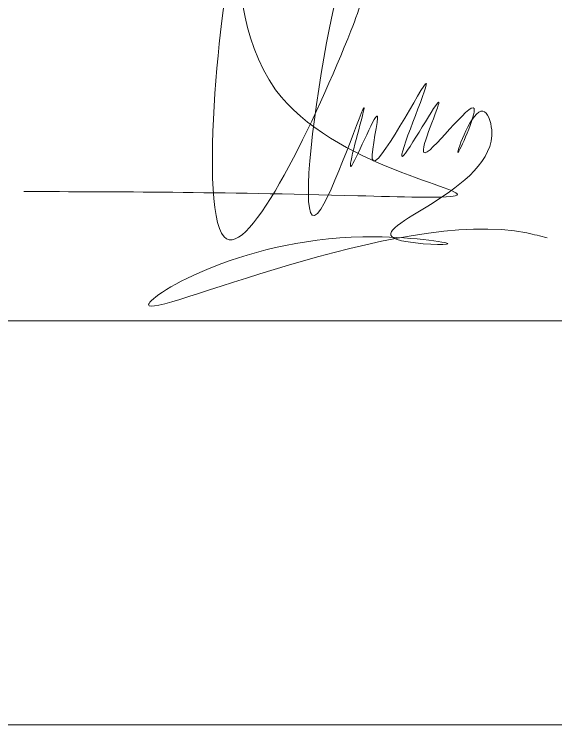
# Model space of a CAD drawing. Header units: millimetres. Extents: x -121190 to 167528, y -50070 to 22631.
# Drawn here: x 104563 to 106128, y -4962 to -2908 of the extents above; entities that cross this region are included whole.
import ezdxf

# ---------------------------------------------------------------- set-up
doc = ezdxf.new("R2010")
doc.units = ezdxf.units.MM
doc.header["$MEASUREMENT"] = 0
for name, color, linetype, lineweight in [('KHUNGTEN', 7, 'Continuous', 20), ('Xref khung ten  A3 TKCS$0$A-KY HIEU', 34, 'Continuous', 20), ('Xref khung ten  A3 TKCS$0$A-TEXT', 9, 'Continuous', 18)]:
    doc.layers.add(name, color=color, linetype=linetype, lineweight=lineweight)

# ---------------------------------------------------------------- blocks, each defined once
blk = doc.blocks.new('Xref khung ten  A3 TKCS')
at = {"layer": 'Xref khung ten  A3 TKCS$0$A-KY HIEU', "color": 0}
for p, q in [((-57376.705, -13869.611), (-57315.382, -13869.611)), ((-57376.705, -13881.291), (-57315.382, -13881.291))]:
    blk.add_line(p, q, dxfattribs=at)
at = {"layer": 'Xref khung ten  A3 TKCS$0$A-TEXT'}
blk.add_spline([(-57339.805, -13865.879), (-57330.142, -13866), (-57327.33, -13866), (-57332.524, -13862.934), (-57333.687, -13859.125), (-57334.014, -13867.184), (-57330.346, -13861.23), (-57329.91, -13859.27), (-57329.982, -13858.689), (-57331.217, -13866.385), (-57329.982, -13863.553), (-57330.346, -13865.151), (-57329.583, -13863.699), (-57329.728, -13864.933), (-57328.166, -13862.755), (-57328.856, -13864.86), (-57327.803, -13863.299), (-57328.239, -13864.751), (-57326.786, -13863.481), (-57327.258, -13864.751), (-57326.531, -13863.553), (-57326.277, -13864.098), (-57329.038, -13867.256), (-57327.585, -13867.401), (-57329.655, -13867.184), (-57336.194, -13869.144), (-57325.26, -13867.075), (-57324.679, -13867.22)], degree=3, dxfattribs=at)

msp = doc.modelspace()

# ---------------------------------------------------------------- block references
at = {"layer": 'KHUNGTEN', "xscale": 100, "yscale": 100, "zscale": 100}
msp.add_blockref('Xref khung ten  A3 TKCS', (5838570.8, 1383167.5), dxfattribs=at)

doc.saveas('drawing.dxf')
